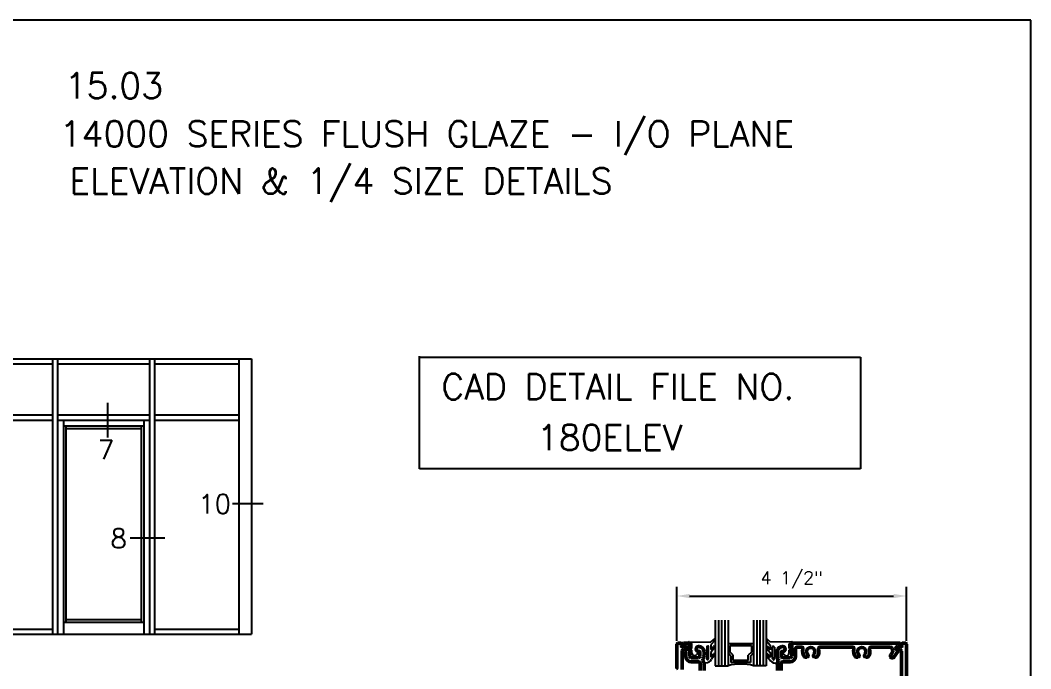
# Model space of a CAD drawing. Header units: inches. Extents: x -1.3 to 32.6, y -0.2 to 43.7.
# Drawn here: x 12.74 to 32.55, y 31 to 43.72 of the extents above; entities that cross this region are included whole.
import ezdxf
from ezdxf.enums import TextEntityAlignment as Align

# ---------------------------------------------------------------- set-up
doc = ezdxf.new("R2010")
doc.units = ezdxf.units.IN
doc.header["$MEASUREMENT"] = 0
for name, color, linetype in [('R-ANNO-DIMS', 3, 'Continuous'), ('R-ANNO-TEXT', 6, 'Continuous'), ('R-SWTS-DET1', 1, 'Continuous'), ('R-SWTS-OTLN', 2, 'Continuous')]:
    doc.layers.add(name, color=color, linetype=linetype)
doc.styles.add('SWTSTEXT', font='romans.shx')
doc.dimstyles.new('SWTSARCH', dxfattribs={"dimtxt": 0.25, "dimasz": 0.25, "dimexe": 0.179688, "dimexo": 0.0625, "dimgap": 0.125, "dimtad": 1, "dimtih": 1, "dimtoh": 1, "dimdec": 4, "dimzin": 4, "dimdsep": 46, "dimlunit": 4, "dimtxsty": 'SWTSTEXT', "dimcen": 0.1875, "dimdle": 0.179688, "dimclrd": 256, "dimclre": 256, "dimclrt": 256, "dimazin": 2, "dimtfac": 1, "dimtdec": 4, "dimtofl": 0, "dimtmove": 0, "dimatfit": 3, "dimfxl": 1, "dimfrac": 2, "dimtolj": 1, "dimtzin": 4, "dimlwd": -1, "dimlwe": -1, "dimarcsym": 0})

# ---------------------------------------------------------------- blocks, each defined once
blk = doc.blocks.new('*D2')
at = {"layer": 'Defpoints', "color": 0, "transparency": 16777216}
for p in [(30.114, 32.426), (25.614, 31.484), (30.114, 31.484)]:
    blk.add_point(p, dxfattribs=at)
at = {"layer": 'R-ANNO-DIMS', "transparency": 16777216}
for p, q in [((25.614, 31.546), (25.614, 32.605)), ((30.114, 31.546), (30.114, 32.605)), ((25.864, 32.426), (29.864, 32.426))]:
    blk.add_line(p, q, dxfattribs=at)
for points in [[(25.864, 32.467), (25.864, 32.384), (25.614, 32.426)], [(29.864, 32.467), (29.864, 32.384), (30.114, 32.426)]]:
    blk.add_solid(points, dxfattribs=at)
at = {"layer": 'R-ANNO-DIMS', "transparency": 16777216, "insert": (27.864, 32.741), "char_height": 0.25, "attachment_point": 5, "style": 'SWTSTEXT'}
blk.add_mtext('\\A1;4 1/2"', dxfattribs=at)

msp = doc.modelspace()

# ---------------------------------------------------------------- linework, layer by layer
at = {"layer": 'R-ANNO-TEXT'}
for p, q in [((20.5673, 34.91682), (20.5673, 37.12797)), ((20.5673, 37.11195), (29.21122, 37.11195)), ((29.21122, 37.11195), (29.21122, 34.91682)), ((14.44906, 36.21358), (14.44906, 35.53187)), ((29.21122, 34.91682), (20.5673, 34.91682)), ((17.50137, 34.23581), (16.9029, 34.23581)), ((15.57363, 33.55945), (14.89192, 33.55945))]:
    msp.add_line(p, q, dxfattribs=at)
at = {"layer": 'R-SWTS-DET1'}
for p, q in [((4.31199, 37.07669), (17.27184, 37.07669)), ((13.37184, 37.07669), (13.37184, 31.67669)), ((13.47184, 37.07669), (13.47184, 31.67669)), ((15.27184, 37.07669), (15.27184, 31.67669)), ((15.37184, 37.07669), (15.37184, 31.67669)), ((17.02184, 37.07669), (17.02184, 31.67669)), ((17.27184, 37.07669), (17.27184, 31.67669)), ((11.57184, 36.97669), (13.37184, 36.97669)), ((13.47184, 36.97669), (15.27184, 36.97669)), ((15.37184, 36.97669), (17.02184, 36.97669)), ((11.57184, 35.97669), (13.37184, 35.97669)), ((11.57184, 35.87669), (13.37184, 35.87669)), ((13.47184, 35.97669), (15.27184, 35.97669)), ((13.47184, 35.87669), (15.27184, 35.87669)), ((13.58434, 35.87669), (13.58434, 31.67669)), ((15.15934, 35.87669), (15.15934, 31.67669)), ((15.37184, 35.97669), (17.02184, 35.97669)), ((15.37184, 35.87669), (17.02184, 35.87669)), ((13.58434, 35.76419), (15.15934, 35.76419)), ((13.63434, 35.76419), (13.63434, 31.91419)), ((13.63434, 35.71419), (15.10934, 35.71419)), ((15.10934, 35.76419), (15.10934, 31.91419)), ((13.58434, 31.91419), (15.15934, 31.91419)), ((13.63434, 31.96419), (15.10934, 31.96419)), ((26.36603, 31.95438), (26.36603, 31.05989)), ((26.42853, 31.95438), (26.42853, 31.05989)), ((26.49103, 31.95438), (26.49103, 31.05989)), ((26.55353, 31.95438), (26.55353, 31.05989)), ((26.61603, 31.95438), (26.61603, 31.05989)), ((27.11603, 31.95438), (27.11603, 31.05989)), ((27.17853, 31.95438), (27.17853, 31.05989)), ((27.24103, 31.95438), (27.24103, 31.05989)), ((27.30353, 31.95438), (27.30353, 31.05989)), ((27.36603, 31.95438), (27.36603, 31.05989)), ((11.57184, 31.77669), (13.37184, 31.77669)), ((15.37184, 31.77669), (17.02184, 31.77669)), ((4.31199, 31.67669), (17.27184, 31.67669)), ((25.84682, 31.49559), (25.84682, 31.52359)), ((25.85282, 31.52959), (26.27129, 31.52267)), ((26.27129, 31.52267), (26.3352, 31.57902)), ((26.27129, 31.52267), (26.27129, 31.52267)), ((26.35062, 31.54694), (26.28135, 31.46524)), ((27.372, 31.54398), (27.44127, 31.46227)), ((27.45133, 31.51971), (27.38742, 31.57605)), ((27.8698, 31.52662), (27.45133, 31.51971)), ((27.45133, 31.51971), (27.45133, 31.51971)), ((27.8758, 31.49262), (27.8758, 31.52062)), ((25.90282, 31.48959), (25.85282, 31.48959)), ((25.90882, 31.36615), (25.86919, 31.39429)), ((25.87589, 31.40854), (25.90882, 31.39971)), ((25.90882, 31.39971), (25.90882, 31.48359)), ((25.90882, 31.3073), (25.90882, 31.36615)), ((25.98293, 31.39676), (25.98153, 31.38076)), ((26.04244, 31.32021), (25.99418, 31.27194)), ((26.02137, 31.33728), (26.03537, 31.33728)), ((26.06112, 31.43328), (26.02277, 31.43328)), ((26.14112, 31.15328), (26.14112, 31.35328)), ((26.28135, 31.46524), (26.28135, 31.37414)), ((26.28135, 31.37414), (26.33082, 31.43798)), ((26.35102, 31.40844), (26.28135, 31.3179)), ((26.28135, 31.3179), (26.28135, 31.22608)), ((26.61603, 31.49789), (27.11603, 31.49789)), ((26.67803, 31.24789), (26.61603, 31.30989)), ((26.65603, 31.45789), (27.07603, 31.45789)), ((26.65603, 31.32646), (26.65603, 31.45789)), ((26.71803, 31.26446), (26.65603, 31.32646)), ((27.07603, 31.32646), (27.01403, 31.26446)), ((27.05403, 31.24789), (27.11603, 31.30989)), ((27.07603, 31.45789), (27.07603, 31.32646)), ((27.37159, 31.40547), (27.44127, 31.31493)), ((27.44127, 31.37117), (27.3918, 31.43502)), ((27.44127, 31.46227), (27.44127, 31.37117)), ((27.44127, 31.31493), (27.44127, 31.22312)), ((27.5815, 31.15031), (27.5815, 31.35031)), ((27.6615, 31.43031), (27.69985, 31.43031)), ((27.68018, 31.31724), (27.72844, 31.26898)), ((27.70124, 31.33431), (27.68725, 31.33431)), ((27.73969, 31.3938), (27.74109, 31.3778)), ((27.8138, 31.39675), (27.8138, 31.48062)), ((27.84673, 31.40558), (27.8138, 31.39675)), ((27.8138, 31.36318), (27.85343, 31.39132)), ((27.8138, 31.30434), (27.8138, 31.36318)), ((27.8198, 31.48662), (27.8698, 31.48662)), ((26.28135, 31.22608), (26.33058, 31.28913)), ((26.35229, 31.26065), (26.29304, 31.18505)), ((26.67803, 31.12289), (26.67803, 31.24789)), ((27.05403, 31.12289), (26.67803, 31.12289)), ((26.71803, 31.16289), (26.71803, 31.26446)), ((27.01403, 31.16289), (26.71803, 31.16289)), ((27.01403, 31.16289), (27.01403, 31.26446)), ((27.05403, 31.24789), (27.05403, 31.12289)), ((27.37033, 31.25769), (27.42958, 31.18208)), ((27.44127, 31.22312), (27.39204, 31.28617)), ((26.36603, 31.05989), (26.61603, 31.05989)), ((27.36603, 31.05989), (27.11603, 31.05989))]:
    msp.add_line(p, q, dxfattribs=at)
at = {"layer": 'R-SWTS-DET1', "lineweight": 50}
for p, q in [((25.61443, 31.01363), (25.61443, 31.48363)), ((25.62943, 31.49863), (25.69946, 31.49863)), ((25.71245, 31.47613), (25.70205, 31.45813)), ((25.71443, 31.34263), (25.71443, 31.34312)), ((25.71443, 31.34312), (25.71443, 30.98218)), ((25.71504, 31.43563), (25.78844, 31.43563)), ((25.72544, 31.48363), (25.72544, 31.46763)), ((25.84933, 31.49863), (25.74044, 31.49863)), ((25.78844, 31.37363), (25.74543, 31.37363)), ((25.75644, 31.43663), (25.7884, 31.43663)), ((25.78018, 31.33543), (25.78933, 31.32314)), ((25.81032, 31.38371), (25.7816, 31.35499)), ((25.78933, 31.32314), (25.78933, 31.24063)), ((25.86433, 31.24563), (25.86433, 31.48363)), ((26.05233, 31.43263), (26.03583, 31.43263)), ((26.03693, 31.33973), (26.05033, 31.33973)), ((26.06533, 31.32473), (26.06533, 31.24563)), ((26.14533, 31.25933), (26.14533, 31.33963)), ((27.58333, 31.33963), (27.58333, 31.25933)), ((27.66333, 31.24563), (27.66333, 31.32473)), ((27.69283, 31.43263), (27.67633, 31.43263)), ((27.67833, 31.33973), (27.69163, 31.33973)), ((27.86433, 31.48363), (27.86433, 31.24563)), ((29.98769, 31.49863), (27.87933, 31.49863)), ((27.93933, 31.24063), (27.93933, 31.39363)), ((27.96933, 31.42363), (28.05516, 31.42363)), ((28.42305, 31.42363), (29.05516, 31.42363)), ((29.42305, 31.42363), (29.80335, 31.42363)), ((29.84422, 31.32168), (29.80678, 31.27143)), ((29.86693, 31.22664), (29.94795, 31.33543)), ((29.94652, 31.35499), (29.91781, 31.38371)), ((29.93973, 31.43663), (29.97169, 31.43663)), ((29.94042, 31.43563), (30.01382, 31.43563)), ((29.98343, 31.37363), (29.94042, 31.37363)), ((30.00269, 31.46763), (30.00269, 31.48363)), ((30.01443, 30.00463), (30.01443, 31.34263)), ((30.02681, 31.45813), (30.01642, 31.47613)), ((30.02941, 31.49863), (30.09943, 31.49863)), ((30.11443, 31.48363), (30.11443, 26.51363)), ((26.03433, 31.21463), (25.89533, 31.21463)), ((25.89533, 31.13463), (26.03933, 31.13463)), ((27.68933, 31.13463), (27.83333, 31.13463)), ((27.83333, 31.21463), (27.69433, 31.21463)), ((28.12739, 31.2286), (28.15873, 31.2286)), ((28.31948, 31.2286), (28.35082, 31.2286)), ((29.12739, 31.2286), (29.15873, 31.2286)), ((29.31948, 31.2286), (29.35082, 31.2286)), ((26.07033, 31.10363), (26.07033, 30.96663)), ((26.14533, 30.96663), (26.14533, 31.09083)), ((27.58333, 31.09083), (27.58333, 30.96663)), ((27.65833, 30.96646), (27.65833, 31.10363))]:
    msp.add_line(p, q, dxfattribs=at)
at = {"layer": 'R-SWTS-DET1', "lineweight": 25}
for p, q in [((26.19797, 31.42352), (26.19797, 31.19328)), ((26.21873, 31.44332), (26.2108, 31.43836)), ((26.2359, 31.22719), (26.2359, 31.42847)), ((27.48672, 31.22423), (27.48672, 31.42551)), ((27.50389, 31.44035), (27.51182, 31.43539)), ((27.52465, 31.42055), (27.52465, 31.19031)), ((26.22358, 31.18267), (26.2315, 31.21659)), ((27.49904, 31.17971), (27.49111, 31.21362))]:
    msp.add_line(p, q, dxfattribs=at)
at = {"layer": 'R-SWTS-DET1'}
for centre, radius, start, end in [((25.85282, 31.52359), 0.006, 90, 180), ((26.34098, 31.56205), 0.01792, 302.542999, 108.791182), ((27.38164, 31.55908), 0.01792, 71.208818, 237.457001), ((27.8698, 31.52062), 0.006, 0, 90), ((25.85282, 31.49559), 0.006, 180, 270), ((25.87382, 31.40081), 0.008, 75, 234.626116), ((25.90282, 31.48359), 0.006, 0, 90), ((26.02137, 31.37728), 0.04, 175, 270), ((26.02277, 31.39328), 0.04, 90, 175), ((26.03537, 31.32728), 0.01, 315, 90), ((26.06112, 31.35328), 0.08, 360, 90), ((26.34014, 31.42267), 0.01792, 307.397717, 121.343307), ((27.38248, 31.41971), 0.01792, 58.656693, 232.602283), ((27.6615, 31.35031), 0.08, 90, 180), ((27.68725, 31.32431), 0.01, 90, 225), ((27.69985, 31.39031), 0.04, 5, 90), ((27.70124, 31.37431), 0.04, 270, 5), ((27.8198, 31.48062), 0.006, 90, 180), ((27.8488, 31.39785), 0.008, 305.373884, 105), ((27.8698, 31.49262), 0.006, 270, 360), ((25.95882, 31.3073), 0.05, 180, 315), ((26.18112, 31.15328), 0.04, 180, 270), ((26.16182, 31.26652), 0.15445, 277.176934, 328.164547), ((26.34084, 31.27443), 0.01792, 309.737152, 124.911983), ((27.38178, 31.27147), 0.01792, 55.088017, 230.262848), ((27.56079, 31.26355), 0.15445, 211.835453, 262.823066), ((27.5415, 31.15031), 0.04, 270, 360), ((27.7638, 31.30434), 0.05, 225, 360), ((26.86603, 30.0616), 1.02912, 75.940666, 104.059334)]:
    msp.add_arc(centre, radius, start, end, dxfattribs=at)
at = {"layer": 'R-SWTS-DET1', "lineweight": 50}
for centre, radius, start, end in [((25.62943, 31.48363), 0.015, 90, 180), ((25.69946, 31.48363), 0.015, 330, 90), ((25.71504, 31.45063), 0.015, 150, 270), ((25.74543, 31.34263), 0.031, 90, 180), ((25.74044, 31.48363), 0.015, 90, 180), ((25.75651, 31.4677), 0.03107, 180.128223, 269.871777), ((25.79221, 31.34439), 0.015, 135, 216.676332), ((25.7884, 31.40563), 0.031, 315, 90), ((25.78844, 31.40463), 0.031, 270, 90), ((25.84933, 31.48363), 0.015, 0, 90), ((26.03579, 31.38617), 0.04646, 89.943155, 271.413625), ((26.05033, 31.32473), 0.015, 0, 90), ((26.0523, 31.33959), 0.09304, 0.022954, 89.977046), ((27.6762, 31.33976), 0.09287, 89.917844, 180.082156), ((27.67833, 31.32473), 0.015, 90, 180), ((27.69288, 31.38617), 0.04646, 268.46463, 90.055259), ((27.87933, 31.48363), 0.015, 90, 180), ((27.96904, 31.39392), 0.02971, 89.435189, 180.564811), ((28.05516, 31.39263), 0.031, 343.345036, 90), ((28.23911, 31.3376), 0.161, 163.345036, 220.07843), ((28.23911, 31.3376), 0.081, 315.858835, 224.141165), ((28.23911, 31.3376), 0.161, 319.92157, 16.654964), ((28.42305, 31.39263), 0.031, 90, 196.654964), ((29.05516, 31.39263), 0.031, 343.345036, 90), ((29.23911, 31.3376), 0.161, 163.345036, 220.07843), ((29.23911, 31.3376), 0.081, 315.858835, 224.141165), ((29.23911, 31.3376), 0.161, 319.92157, 16.654964), ((29.42305, 31.39263), 0.031, 90, 196.654964), ((29.80335, 31.39263), 0.031, 5.445018, 90), ((29.93973, 31.40563), 0.106, 185.445018, 208.526371), ((29.81936, 31.3402), 0.031, 323.311574, 28.526371), ((29.93973, 31.40563), 0.031, 90, 225), ((29.94042, 31.40463), 0.031, 90, 270), ((29.93592, 31.34439), 0.015, 323.323668, 45), ((29.97162, 31.4677), 0.03107, 270.128223, 359.871777), ((29.98343, 31.34263), 0.031, 360, 90), ((29.98769, 31.48363), 0.015, 0, 90), ((30.01382, 31.45063), 0.015, 270, 30), ((30.02941, 31.48363), 0.015, 90, 210), ((30.09943, 31.48363), 0.015, 0, 90), ((25.89534, 31.24064), 0.10601, 180.006094, 269.993906), ((25.89533, 31.24563), 0.031, 180, 270), ((26.03426, 31.2457), 0.03107, 270.128223, 359.871777), ((26.03933, 31.10363), 0.031, 360, 90), ((26.15161, 31.17508), 0.03108, 147.387412, 212.612588), ((26.02051, 31.25944), 0.12482, 327.200256, 359.947148), ((26.02051, 31.09071), 0.12482, 0.052852, 32.799744), ((27.70693, 31.25893), 0.1236, 179.815236, 212.881107), ((27.70693, 31.09123), 0.1236, 147.118893, 180.184764), ((27.57695, 31.17508), 0.03108, 327.387412, 32.612588), ((27.68933, 31.10363), 0.031, 90, 179.999924), ((27.69423, 31.24553), 0.0309, 179.812414, 270.187586), ((27.83326, 31.2457), 0.03107, 270.128223, 359.871777), ((27.83315, 31.24081), 0.10618, 270.098433, 359.901567), ((28.12739, 31.2436), 0.015, 220.07843, 270), ((28.15873, 31.2596), 0.031, 270, 44.141165), ((28.31948, 31.2596), 0.031, 135.858835, 270), ((28.35082, 31.2436), 0.015, 270, 319.92157), ((29.12739, 31.2436), 0.015, 220.07843, 270), ((29.15873, 31.2596), 0.031, 270, 44.141165), ((29.31948, 31.2596), 0.031, 135.858835, 270), ((29.35082, 31.2436), 0.015, 270, 319.92157), ((29.83685, 31.24903), 0.0375, 143.311574, 323.335763), ((25.59943, 31.01363), 0.015, 270, 0)]:
    msp.add_arc(centre, radius, start, end, dxfattribs=at)
at = {"layer": 'R-SWTS-DET1', "lineweight": 25}
for centre, start, end in [((26.21297, 31.42352), 98.316426, 180), ((26.2209, 31.42847), 360, 98.316426), ((27.50172, 31.42551), 81.683574, 180), ((27.50965, 31.42055), 360, 81.683574), ((26.21297, 31.19328), 180, 315), ((26.2209, 31.22719), 315, 0), ((27.50172, 31.22423), 180, 225), ((27.50965, 31.19031), 225, 360)]:
    msp.add_arc(centre, 0.015, start, end, dxfattribs=at)
at = {"layer": 'R-SWTS-OTLN'}
for p, q in [((32.5527, 43.71803), (-1.3233, 43.71803)), ((32.5527, -0.15797), (32.5527, 43.71803))]:
    msp.add_line(p, q, dxfattribs=at)

# ---------------------------------------------------------------- texts
at = {"layer": 'R-ANNO-TEXT', "style": 'SWTSTEXT'}
for s, p in [('15.03', (13.61038, 42.18364, 24.84277)), ('14000 SERIES FLUSH GLAZE - I/O PLANE', (13.51206, 41.24033, 24.84277)), ('ELEVATION & 1/4 SIZE DETAILS', (13.70159, 40.31528, 24.84277)), ('CAD DETAIL FILE NO.', (20.99485, 36.28103)), ('180ELEV', (22.86985, 35.28535))]:
    msp.add_text(s, height=0.5, dxfattribs=at).set_placement(p)
for s, p in [('7', (14.41949, 35.29444)), ('10', (16.55027, 34.23165)), ('8', (14.66806, 33.55529))]:
    msp.add_text(s, height=0.375, dxfattribs=at).set_placement(p, align=Align.MIDDLE_CENTER)

# ---------------------------------------------------------------- dimensions: what is measured, and where the dimension line sits
at = {"layer": 'R-ANNO-DIMS'}
dim = msp.add_linear_dim(base=(30.11443, 32.42581), p1=(25.61443, 31.48363), p2=(30.11443, 31.48363), dimstyle='SWTSARCH', dxfattribs=at)
dim.commit()
dim.dimension.update_dxf_attribs({"geometry": '*D2', "text_midpoint": (27.86443, 32.74128)})

doc.saveas('drawing.dxf')
